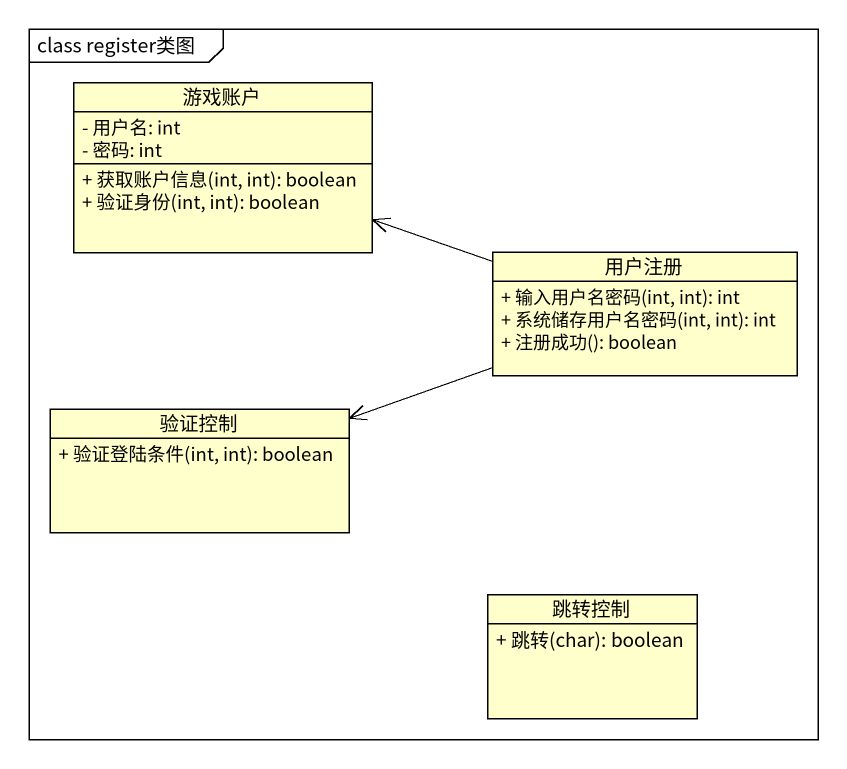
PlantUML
@startuml
mainframe class register类图
hide circle
hide empty members
skinparam classAttributeIconSize 0
class 游戏账户 {
  - 用户名: int
  - 密码: int
  + 获取账户信息(int, int): boolean
  + 验证身份(int, int): boolean
}
class 用户注册 {
  + 输入用户名密码(int, int): int
  + 系统储存用户名密码(int, int): int
  + 注册成功(): boolean
}
class 验证控制 {
  + 验证登陆条件(int, int): boolean
}
class 跳转控制 {
  + 跳转(char): boolean
}
用户注册 -left-> 游戏账户
用户注册 -left-> 验证控制
@enduml
